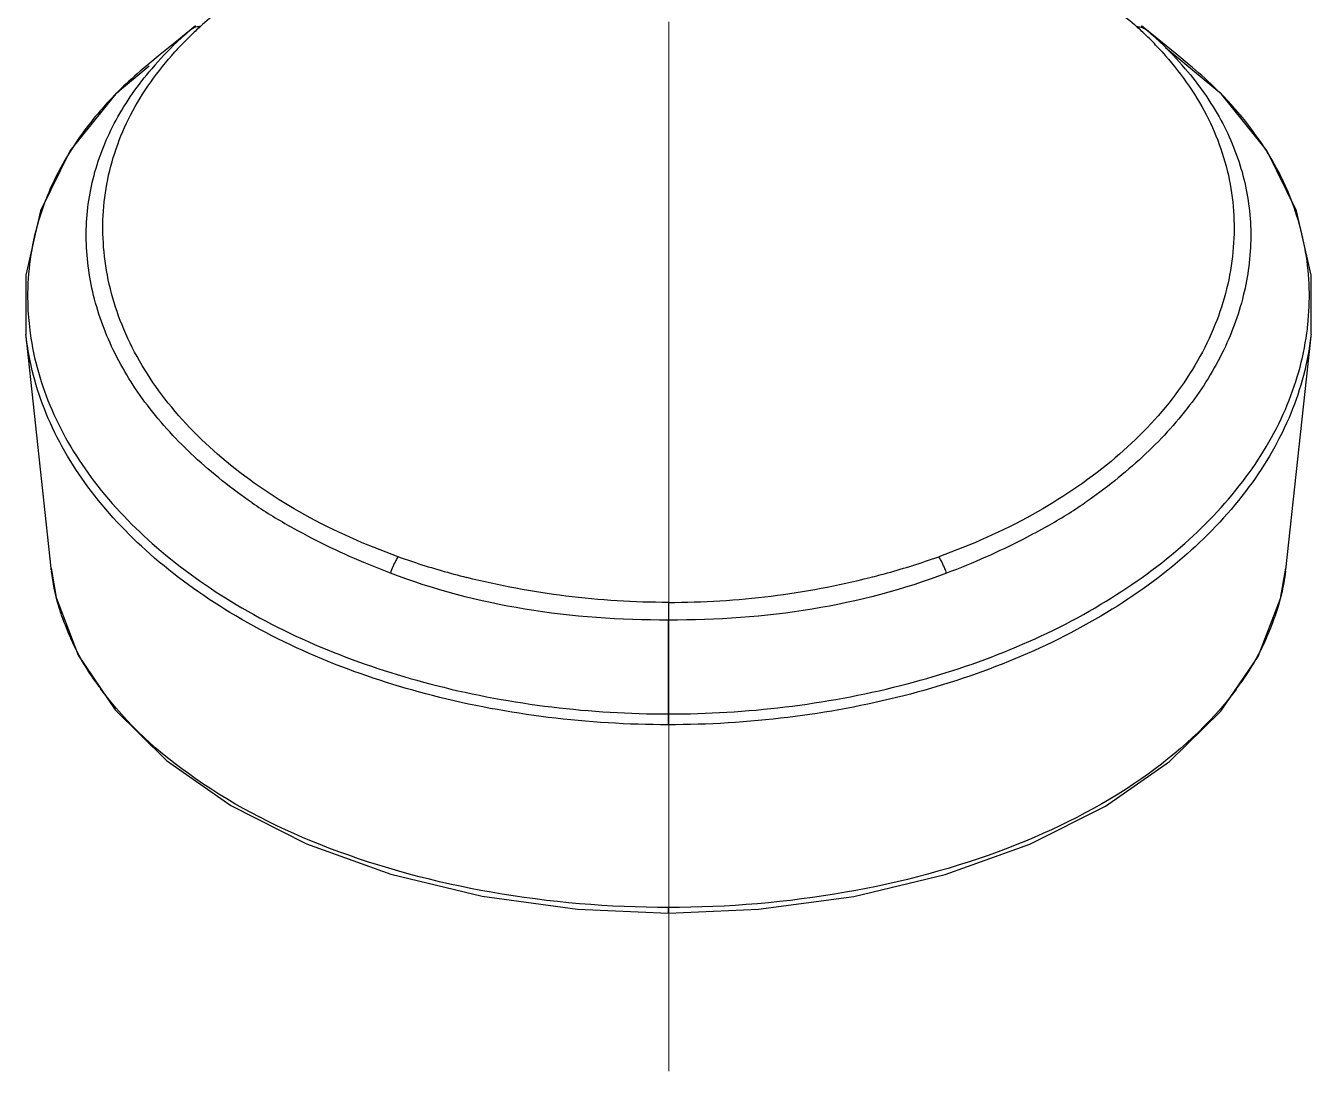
# Model space of a CAD drawing. Header units: millimetres. Extents: x -244938 to -244097, y -22577 to -21982.
# Drawn here: x -244561.8 to -244484.1, y -22340.6 to -22277.4 of the extents above; entities that cross this region are included whole.
import ezdxf

# ---------------------------------------------------------------- set-up
doc = ezdxf.new("R2010")
doc.units = ezdxf.units.MM
doc.linetypes.add('CENTERX2', pattern=[101.6, 63.5, -12.7, 12.7, -12.7])
doc.layers.add('CENTER', color=1, linetype='CENTERX2', lineweight=15)

msp = doc.modelspace()

# ---------------------------------------------------------------- linework, layer by layer
at = {"linetype": 'Continuous'}
for p, q in [((-244551.566, -22277.366), (-244552.709, -22278.301)), ((-244551.871, -22277.621), (-244551.582, -22277.38)), ((-244493.394, -22278.141), (-244494.342, -22277.366)), ((-244494.325, -22277.38), (-244494.036, -22277.621)), ((-244551.701, -22277.513), (-244551.871, -22277.62)), ((-244494.206, -22277.513), (-244494.037, -22277.62)), ((-244492.2, -22279.116), (-244493.394, -22278.141)), ((-244489.494, -22281.507), (-244492.871, -22278.695)), ((-244491.449, -22279.729), (-244492.2, -22279.116)), ((-244556.461, -22281.56), (-244556.511, -22281.611)), ((-244561.838, -22296.044), (-244561.84, -22296.026)), ((-244561.827, -22296.141), (-244561.838, -22296.044)), ((-244484.067, -22296.026), (-244484.08, -22296.141)), ((-244560.309, -22310.191), (-244561.828, -22296.141)), ((-244484.079, -22296.141), (-244485.61, -22310.29)), ((-244539.255, -22309.518), (-244539.318, -22309.496)), ((-244506.652, -22309.518), (-244506.589, -22309.496)), ((-244560.309, -22310.192), (-244560.309, -22310.191)), ((-244560.298, -22310.29), (-244560.309, -22310.192)), ((-244485.922, -22312.018), (-244485.598, -22310.185)), ((-244522.954, -22312.259), (-244522.953, -22313.333)), ((-244522.954, -22319.663), (-244522.954, -22313.333)), ((-244522.954, -22331.064), (-244522.954, -22330.718))]:
    msp.add_line(p, q, dxfattribs=at)
for points in [[(-244552.709, -22278.301), (-244553.707, -22279.116), (-244554.458, -22279.728)], [(-244554.384, -22279.817), (-244556.412, -22281.506), (-244559.154, -22284.912), (-244560.962, -22288.562), (-244561.848, -22292.452), (-244561.839, -22296.044)], [(-244484.068, -22296.038), (-244484.059, -22292.457), (-244484.944, -22288.566), (-244486.752, -22284.914), (-244489.494, -22281.507)], [(-244560.309, -22310.192), (-244560, -22311.957), (-244558.674, -22315.449), (-244556.436, -22318.764), (-244553.333, -22321.825), (-244549.438, -22324.552), (-244544.865, -22326.866), (-244539.751, -22328.706), (-244534.232, -22330.034), (-244528.452, -22330.823), (-244522.954, -22331.064)], [(-244522.954, -22331.064), (-244517.512, -22330.828), (-244511.74, -22330.046), (-244506.207, -22328.721), (-244501.083, -22326.883), (-244496.52, -22324.583), (-244492.64, -22321.879), (-244489.532, -22318.837), (-244487.272, -22315.523), (-244485.922, -22312.018)]]:
    msp.add_lwpolyline(points, dxfattribs=at)
for centre, radius, start, end in [((-244536.227, -22294.193), 22.538, 131.90575, 133.96781), ((-244509.659, -22294.08), 22.442, 45.87323, 47.938), ((-244538.7, -22293.184), 20.389, 130.24058, 133.36112), ((-244537.193, -22293.187), 21.142, 133.97239, 136.46231), ((-244507.217, -22293.196), 20.404, 46.63904, 49.75957), ((-244507.057, -22291.507), 18.782, 43.34098, 46.11119), ((-244538.724, -22293.155), 20.351, 133.36964, 139.61134), ((-244537.907, -22292.504), 20.154, 136.47289, 137.75295), ((-244507.246, -22291.685), 19.042, 41.96429, 43.3402), ((-244507.14, -22293.113), 20.291, 40.36908, 46.63622), ((-244506.548, -22298.288), 23.924, 46.08237, 50.86669), ((-244505.646, -22297.342), 22.616, 43.71372, 46.06677), ((-244540.317, -22297.289), 22.539, 134.98941, 135.747), ((-244505.123, -22296.843), 21.894, 41.14285, 43.71475), ((-244544.021, -22294.478), 17.877, 149.58347, 151.72816), ((-244501.374, -22294.204), 17.296, 25.2833, 28.36623), ((-244500.788, -22293.704), 16.616, 352.18075, 353.88338), ((-244529.518, -22278.841), 33.128, 235.77796, 240.39613), ((-244517.28, -22277.488), 34.747, 299.77525, 304.18091), ((-244547.436, -22308.799), 12.948, 186.61362, 186.93182), ((-244498.472, -22308.799), 12.949, 353.02241, 353.38635), ((-244545.682, -22308.321), 14.77, 198.93413, 204.45497), ((-244500.243, -22308.314), 14.789, 335.42926, 340.98719), ((-244542.222, -22306.356), 18.758, 215.05849, 216.4895), ((-244503.693, -22306.351), 18.767, 323.46166, 324.9445)]:
    msp.add_arc(centre, radius, start, end, dxfattribs=at)
for points, knots in [([(-244546.492, -22273.816), (-244547.304, -22274.415), (-244548.546, -22275.268), (-244550.152, -22276.458), (-244550.91, -22277.095), (-244551.281, -22277.418)], [0, 0, 0, 0, 0.504977, 0.753857, 1, 1, 1, 1]), ([(-244499.418, -22273.815), (-244498.605, -22274.413), (-244496.956, -22275.544), (-244495.37, -22276.767), (-244494.625, -22277.419)], [0, 0, 0, 0, 0.504851, 1, 1, 1, 1]), ([(-244551.282, -22277.419), (-244551.32, -22277.42), (-244551.463, -22277.429), (-244551.605, -22277.467), (-244551.701, -22277.513)], [0, 0, 0, 0, 0.261986, 1, 1, 1, 1]), ([(-244494.625, -22277.419), (-244494.587, -22277.42), (-244494.444, -22277.429), (-244494.302, -22277.467), (-244494.206, -22277.513)], [0, 0, 0, 0, 0.261998, 1, 1, 1, 1]), ([(-244539.318, -22309.496), (-244541.259, -22308.792), (-244544.925, -22307.185), (-244549.724, -22303.964), (-244553.506, -22300.177), (-244556.075, -22295.921), (-244557.289, -22291.41), (-244557.164, -22286.893), (-244555.657, -22282.596), (-244553.866, -22280.107), (-244552.822, -22278.953)], [0, 0, 0, 0, 0.154274, 0.297583, 0.429514, 0.551102, 0.664779, 0.773852, 0.883735, 1, 1, 1, 1]), ([(-244493.086, -22278.953), (-244492.042, -22280.107), (-244490.251, -22282.596), (-244488.743, -22286.892), (-244488.619, -22291.41), (-244489.831, -22295.92), (-244492.401, -22300.176), (-244496.18, -22303.966), (-244500.983, -22307.182), (-244504.647, -22308.795), (-244506.589, -22309.496)], [0, 0, 0, 0, 0.116257, 0.226143, 0.335199, 0.448875, 0.570459, 0.702399, 0.845703, 1, 1, 1, 1]), ([(-244554.458, -22279.731), (-244554.616, -22279.86), (-244555.234, -22280.377), (-244555.827, -22280.923), (-244556.252, -22281.348)], [0, 0, 0, 0, 0.253413, 1, 1, 1, 1]), ([(-244548.149, -22306.233), (-244549.382, -22305.389), (-244551.662, -22303.586), (-244554.533, -22300.482), (-244556.643, -22297.104), (-244557.915, -22293.548), (-244558.335, -22289.932), (-244557.854, -22286.362), (-244556.474, -22282.961), (-244555.044, -22280.93), (-244554.225, -22279.968)], [0, 0, 0, 0, 0.145444, 0.281695, 0.409472, 0.530296, 0.646187, 0.760341, 0.877055, 1, 1, 1, 1]), ([(-244491.68, -22279.97), (-244490.862, -22280.933), (-244489.431, -22282.963), (-244488.053, -22286.365), (-244487.572, -22289.935), (-244487.994, -22293.55), (-244489.265, -22297.106), (-244491.375, -22300.483), (-244494.245, -22303.586), (-244496.525, -22305.389), (-244497.759, -22306.233)], [0, 0, 0, 0, 0.122957, 0.239661, 0.353821, 0.469714, 0.590538, 0.718318, 0.854561, 1, 1, 1, 1]), ([(-244556.511, -22281.611), (-244556.798, -22281.908), (-244557.882, -22283.091), (-244558.834, -22284.399), (-244559.437, -22285.427)], [0, 0, 0, 0, 0.256989, 1, 1, 1, 1]), ([(-244486.155, -22285.986), (-244486.323, -22285.675), (-244487.047, -22284.425), (-244487.918, -22283.26), (-244488.636, -22282.439)], [0, 0, 0, 0, 0.24467, 1, 1, 1, 1]), ([(-244559.765, -22286.011), (-244559.927, -22286.312), (-244560.532, -22287.52), (-244560.991, -22288.801), (-244561.239, -22289.779)], [0, 0, 0, 0, 0.253455, 1, 1, 1, 1]), ([(-244484.267, -22295.474), (-244484.11, -22294.007), (-244484.193, -22291.01), (-244485.104, -22288.155), (-244485.735, -22286.817)], [0, 0, 0, 0, 0.499334, 1, 1, 1, 1]), ([(-244561.239, -22289.779), (-244561.622, -22291.284), (-244561.838, -22293.39), (-244561.65, -22295.46), (-244561.578, -22295.978)], [0, 0, 0, 0, 0.747902, 1, 1, 1, 1]), ([(-244561.578, -22295.978), (-244561.36, -22297.562), (-244560.436, -22300.765), (-244557.768, -22305.179), (-244553.931, -22309.156), (-244547.239, -22313.895), (-244536.775, -22317.94), (-244527.667, -22319.007), (-244522.954, -22319.007)], [0, 0, 0, 0, 0.098916, 0.203294, 0.316157, 0.438459, 0.708357, 1, 1, 1, 1]), ([(-244522.954, -22319.007), (-244518.239, -22319.007), (-244509.128, -22317.939), (-244498.661, -22313.892), (-244491.968, -22309.149), (-244488.132, -22305.17), (-244485.466, -22300.754), (-244484.544, -22297.549), (-244484.327, -22295.965)], [0, 0, 0, 0, 0.291664, 0.561566, 0.683863, 0.796717, 0.901086, 1, 1, 1, 1]), ([(-244522.978, -22319.663), (-244525.399, -22319.662), (-244530.2, -22319.365), (-244539.27, -22317.683), (-244547.601, -22314.422), (-244554.334, -22309.571), (-244558.16, -22305.503), (-244560.777, -22300.999), (-244561.643, -22297.745), (-244561.828, -22296.141)], [0, 0, 0, 0, 0.147854, 0.292859, 0.562835, 0.684907, 0.797387, 0.901411, 1, 1, 1, 1]), ([(-244484.08, -22296.141), (-244484.264, -22297.745), (-244485.132, -22301.003), (-244487.752, -22305.51), (-244491.584, -22309.58), (-244498.327, -22314.432), (-244506.669, -22317.692), (-244515.749, -22319.37), (-244520.555, -22319.663), (-244522.978, -22319.662)], [0, 0, 0, 0, 0.098576, 0.202593, 0.315075, 0.437156, 0.707155, 0.85216, 1, 1, 1, 1]), ([(-244539.784, -22310.489), (-244540.322, -22310.285), (-244542.407, -22309.454), (-244544.433, -22308.471), (-244545.884, -22307.646)], [0, 0, 0, 0, 0.256298, 1, 1, 1, 1]), ([(-244500.024, -22307.646), (-244500.499, -22307.916), (-244502.473, -22308.984), (-244504.535, -22309.888), (-244506.123, -22310.489)], [0, 0, 0, 0, 0.243567, 1, 1, 1, 1]), ([(-244539.318, -22309.496), (-244539.364, -22309.57), (-244539.546, -22309.888), (-244539.692, -22310.226), (-244539.784, -22310.489)], [0, 0, 0, 0, 0.238353, 1, 1, 1, 1]), ([(-244539.255, -22309.518), (-244538.922, -22309.633), (-244537.573, -22310.088), (-244536.205, -22310.488), (-244535.165, -22310.751)], [0, 0, 0, 0, 0.247061, 1, 1, 1, 1]), ([(-244510.742, -22310.751), (-244510.393, -22310.663), (-244509.017, -22310.298), (-244507.658, -22309.866), (-244506.652, -22309.518)], [0, 0, 0, 0, 0.252438, 1, 1, 1, 1]), ([(-244506.123, -22310.489), (-244506.154, -22310.4), (-244506.284, -22310.058), (-244506.447, -22309.727), (-244506.589, -22309.496)], [0, 0, 0, 0, 0.257067, 1, 1, 1, 1]), ([(-244559.653, -22313.114), (-244559.73, -22312.888), (-244560.013, -22311.989), (-244560.204, -22311.06), (-244560.289, -22310.361)], [0, 0, 0, 0, 0.253421, 1, 1, 1, 1]), ([(-244522.954, -22313.333), (-244525.861, -22313.334), (-244531.589, -22312.952), (-244537.163, -22311.494), (-244539.784, -22310.489)], [0, 0, 0, 0, 0.508775, 1, 1, 1, 1]), ([(-244522.954, -22312.259), (-244525.027, -22312.263), (-244529.14, -22311.997), (-244533.193, -22311.255), (-244535.165, -22310.751)], [0, 0, 0, 0, 0.504644, 1, 1, 1, 1]), ([(-244506.123, -22310.489), (-244508.744, -22311.494), (-244514.318, -22312.952), (-244520.046, -22313.334), (-244522.954, -22313.333)], [0, 0, 0, 0, 0.491225, 1, 1, 1, 1]), ([(-244522.954, -22312.259), (-244520.88, -22312.256), (-244516.766, -22312.008), (-244512.716, -22311.246), (-244510.742, -22310.751)], [0, 0, 0, 0, 0.504663, 1, 1, 1, 1]), ([(-244485.619, -22310.372), (-244485.648, -22310.604), (-244485.788, -22311.539), (-244486.029, -22312.459), (-244486.261, -22313.132)], [0, 0, 0, 0, 0.247284, 1, 1, 1, 1]), ([(-244557.577, -22317.131), (-244557.729, -22316.914), (-244558.307, -22316.052), (-244558.808, -22315.138), (-244559.127, -22314.436)], [0, 0, 0, 0, 0.256147, 1, 1, 1, 1]), ([(-244486.793, -22314.464), (-244486.897, -22314.692), (-244487.347, -22315.616), (-244487.884, -22316.495), (-244488.33, -22317.13)], [0, 0, 0, 0, 0.244456, 1, 1, 1, 1]), ([(-244522.954, -22330.718), (-244526.541, -22330.718), (-244533.538, -22330.136), (-244543.287, -22327.556), (-244551.451, -22323.481), (-244555.747, -22319.615), (-244557.303, -22317.511)], [0, 0, 0, 0, 0.283775, 0.552263, 0.793047, 1, 1, 1, 1]), ([(-244488.614, -22317.524), (-244490.171, -22319.626), (-244494.468, -22323.488), (-244502.63, -22327.559), (-244512.375, -22330.137), (-244519.368, -22330.718), (-244522.954, -22330.718)], [0, 0, 0, 0, 0.206991, 0.447789, 0.71626, 1, 1, 1, 1])]:
    msp.add_open_spline(points, degree=3, knots=knots, dxfattribs=at)
at = {"layer": 'CENTER'}
msp.add_line((-244522.943, -22340.63), (-244522.943, -22187.372), dxfattribs=at)

doc.saveas('drawing.dxf')
